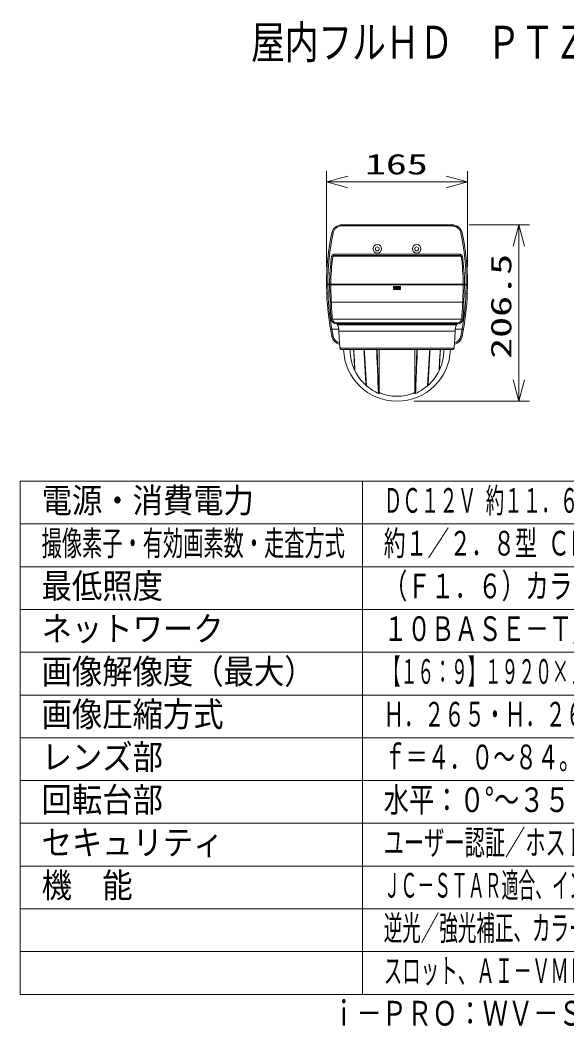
# Model space of a CAD drawing. Units: millimetres on the paper. Extents: x -62 to 65, y -59 to 59.
# Drawn here: x -62.5 to 1.4, y -59 to 59.3 of the extents above; entities that cross this region are included whole.
import ezdxf
from ezdxf.enums import TextEntityAlignment as Align

# ---------------------------------------------------------------- set-up
doc = ezdxf.new("R2010")
doc.units = ezdxf.units.MM
doc.layers.add('0-0_MOJI1', color=7, linetype='Continuous')
doc.layers.add('0-5_相当品', color=4, linetype='Continuous')
for name, color, linetype, lineweight in [('0-1_GAIKEI', 4, 'Continuous', 9), ('0-2_SUNPO', 7, 'Continuous', 9), ('0-3_0', 7, 'Continuous', 9), ('0-4_WAKU', 4, 'Continuous', 9)]:
    doc.layers.add(name, color=color, linetype=linetype, lineweight=lineweight)
doc.styles.add('ＭＳ ゴシック', font='')
doc.styles.get('ＭＳ ゴシック').set_extended_font_data('MS Gothic')

# ---------------------------------------------------------------- blocks, each defined once
blk = doc.blocks.new('_Open30')
at = {"layer": '0-3_0'}
blk.add_line((0, 0), (-1, 0), dxfattribs=at)
blk.add_lwpolyline([(-1, 0.2679), (0, 0), (-1, -0.2679)], dxfattribs=at)

msp = doc.modelspace()

# ---------------------------------------------------------------- linework, layer by layer
at = {"layer": '0-1_GAIKEI', "color": 7}
for p, q in [((-24.887, 35.375), (-12.005, 35.375)), ((-11.034, 31.775), (-25.858, 31.775)), ((-10.196, 28.415), (-26.696, 28.415)), ((-26.696, 28.335), (-10.196, 28.335)), ((-26.661, 27.353), (-26.696, 28.335)), ((-26.196, 28.335), (-26.125, 26.303)), ((-10.696, 28.335), (-10.767, 26.303)), ((-10.23, 27.353), (-10.196, 28.335)), ((-11.276, 23.921), (-25.615, 23.921)), ((-25.041, 20.785), (-25.128, 20.935)), ((-11.85, 20.785), (-25.041, 20.785)), ((-11.85, 20.785), (-11.764, 20.935))]:
    msp.add_line(p, q, dxfattribs=at)
at = {"layer": '0-1_GAIKEI'}
for p, q in [((-24.887, 35.238), (-24.887, 35.375)), ((-24.887, 35.238), (-12.005, 35.238)), ((-12.005, 35.238), (-12.005, 35.375)), ((-10.934, 31.688), (-25.957, 31.688)), ((-25.858, 31.919), (-11.034, 31.919)), ((-25.858, 31.775), (-25.858, 31.919)), ((-11.034, 31.775), (-11.034, 31.919)), ((-26.576, 28.335), (-26.576, 28.415)), ((-26.546, 28.415), (-26.546, 28.453)), ((-26.346, 28.415), (-26.345, 28.453)), ((-26.125, 28.335), (-26.125, 28.415)), ((-26.076, 28.335), (-26.076, 28.415)), ((-19.046, 28.415), (-19.046, 28.335)), ((-18.846, 28.335), (-18.846, 28.415)), ((-18.046, 28.335), (-18.046, 28.415)), ((-17.846, 28.415), (-17.846, 28.335)), ((-10.816, 28.335), (-10.816, 28.415)), ((-10.766, 28.335), (-10.766, 28.415)), ((-10.546, 28.453), (-10.546, 28.415)), ((-10.346, 28.453), (-10.346, 28.415)), ((-10.316, 28.335), (-10.316, 28.415)), ((-26.511, 27.351), (-26.546, 28.335)), ((-26.275, 26.305), (-26.346, 28.335)), ((-18.046, 28.135), (-18.846, 28.135)), ((-18.046, 28.035), (-18.846, 28.035)), ((-18.046, 27.935), (-18.846, 27.935)), ((-18.046, 27.835), (-18.846, 27.835)), ((-18.046, 28.135), (-18.046, 28.085)), ((-18.046, 28.035), (-18.046, 27.985)), ((-18.046, 27.935), (-18.046, 27.885)), ((-18.046, 27.835), (-18.046, 27.785)), ((-10.617, 26.305), (-10.546, 28.335)), ((-10.38, 27.351), (-10.346, 28.335)), ((-10.767, 26.303), (-26.125, 26.303)), ((-25.99, 24.32), (-10.902, 24.32)), ((-25.615, 23.921), (-25.615, 23.921)), ((-25.542, 23.894), (-25.542, 23.772)), ((-25.449, 23.772), (-25.542, 23.772)), ((-25.465, 23.807), (-11.426, 23.807)), ((-25.405, 23.672), (-11.486, 23.672)), ((-11.442, 23.772), (-11.35, 23.772)), ((-11.35, 23.772), (-11.35, 23.894)), ((-26.069, 23.168), (-25.26, 23.168)), ((-25.238, 22.936), (-11.653, 22.936)), ((-11.632, 23.168), (-10.823, 23.168)), ((-11.764, 20.935), (-25.128, 20.935)), ((-23.91, 20.353), (-23.937, 20.785)), ((-23.494, 20.361), (-23.517, 20.785)), ((-23.499, 20.785), (-23.475, 20.36)), ((-23.475, 20.36), (-23.494, 20.361)), ((-23.493, 20.358), (-23.494, 20.361)), ((-23.475, 20.358), (-23.493, 20.358)), ((-23.493, 20.353), (-23.493, 20.358)), ((-23.475, 20.36), (-23.475, 20.357)), ((-23.475, 20.357), (-23.475, 20.355)), ((-22.311, 20.785), (-22.292, 20.459)), ((-22.299, 20.785), (-22.275, 20.361)), ((-22.292, 20.459), (-22.275, 20.361)), ((-22.275, 20.361), (-22.074, 16.873)), ((-22.245, 20.361), (-22.275, 20.361)), ((-22.269, 20.785), (-22.244, 20.355)), ((-22.025, 16.545), (-22.244, 20.355)), ((-20.804, 20.355), (-20.804, 20.359)), ((-20.754, 20.357), (-20.754, 20.361)), ((-20.544, 15.755), (-20.544, 20.414)), ((-16.347, 15.755), (-16.347, 20.414)), ((-16.346, 15.706), (-16.346, 20.785)), ((-14.866, 16.545), (-14.647, 20.355)), ((-14.617, 20.361), (-14.817, 16.873)), ((-14.605, 20.355), (-14.811, 16.779)), ((-14.622, 20.785), (-14.647, 20.355)), ((-14.647, 20.361), (-14.617, 20.361)), ((-14.617, 20.361), (-14.592, 20.785)), ((-14.58, 20.785), (-14.599, 20.459)), ((-13.416, 20.36), (-13.393, 20.785)), ((-13.416, 20.36), (-13.398, 20.361)), ((-13.416, 20.357), (-13.416, 20.36)), ((-13.416, 20.358), (-13.398, 20.358)), ((-13.416, 20.355), (-13.416, 20.357)), ((-13.374, 20.785), (-13.398, 20.361)), ((-13.398, 20.361), (-13.398, 20.358)), ((-13.398, 20.358), (-13.398, 20.353)), ((-12.981, 20.353), (-12.954, 20.785)), ((-23.362, 18.317), (-23.381, 18.317)), ((-13.529, 18.317), (-13.51, 18.317)), ((-22.081, 16.779), (-22.072, 16.625)), ((-22.074, 16.873), (-22.067, 16.754)), ((-22.072, 16.625), (-22.069, 16.583)), ((-22.069, 16.583), (-22.065, 16.714)), ((-22.069, 16.583), (-22.027, 16.583)), ((-22.067, 16.754), (-22.065, 16.714)), ((-22.033, 16.685), (-22.065, 16.714)), ((-22.033, 16.685), (-22.029, 16.612)), ((-14.864, 16.583), (-14.822, 16.583)), ((-14.858, 16.685), (-14.862, 16.612)), ((-14.827, 16.714), (-14.858, 16.685)), ((-14.824, 16.754), (-14.827, 16.714)), ((-14.827, 16.714), (-14.822, 16.583)), ((-14.817, 16.873), (-14.824, 16.754)), ((-14.82, 16.625), (-14.822, 16.583)), ((-14.811, 16.779), (-14.82, 16.625)), ((-20.546, 15.706), (-20.544, 15.755)), ((-16.346, 15.706), (-16.347, 15.755)), ((-16.346, 15.706), (-16.327, 15.675))]:
    msp.add_line(p, q, dxfattribs=at)
for points in [[(-25.915, 34.401), (-25.898, 34.471), (-25.876, 34.539), (-25.844, 34.619), (-25.805, 34.697), (-25.76, 34.77), (-25.709, 34.84), (-25.653, 34.905), (-25.594, 34.963), (-25.532, 35.016), (-25.465, 35.064), (-25.395, 35.107), (-25.321, 35.144), (-25.245, 35.175), (-25.167, 35.2), (-25.097, 35.217), (-25.027, 35.229), (-24.957, 35.236), (-24.887, 35.238)], [(-12.005, 35.238), (-11.933, 35.236), (-11.861, 35.228), (-11.791, 35.216), (-11.721, 35.199), (-11.652, 35.177), (-11.586, 35.151), (-11.505, 35.111), (-11.428, 35.065), (-11.355, 35.012), (-11.287, 34.954), (-11.224, 34.89), (-11.167, 34.82), (-11.116, 34.746), (-11.071, 34.668), (-11.041, 34.603), (-11.014, 34.536), (-10.993, 34.469), (-10.977, 34.401)], [(-18.046, 28.085), (-18.846, 28.085), (-18.846, 28.135)], [(-18.046, 27.985), (-18.846, 27.985), (-18.846, 28.035)], [(-18.046, 27.885), (-18.846, 27.885), (-18.846, 27.935)], [(-18.046, 27.785), (-18.846, 27.785), (-18.846, 27.835)], [(-26.216, 23.148), (-26.216, 23.148), (-26.216, 23.148), (-26.216, 23.148), (-26.215, 23.148), (-26.213, 23.148), (-26.187, 23.15), (-26.153, 23.155), (-26.069, 23.168)], [(-10.823, 23.168), (-10.737, 23.155), (-10.702, 23.15), (-10.68, 23.148), (-10.676, 23.148), (-10.675, 23.148), (-10.675, 23.148), (-10.675, 23.149), (-10.675, 23.149)], [(-22.292, 20.459), (-22.286, 20.355), (-22.081, 16.779)], [(-20.827, 20.785), (-20.82, 20.691), (-20.81, 20.502), (-20.804, 20.359)], [(-20.612, 15.66), (-20.614, 15.693), (-20.642, 16.247), (-20.676, 16.96), (-20.696, 17.395), (-20.744, 18.597), (-20.789, 19.879), (-20.801, 20.236), (-20.804, 20.355)], [(-20.777, 20.785), (-20.772, 20.719), (-20.76, 20.505), (-20.754, 20.361)], [(-20.565, 15.675), (-20.577, 15.927), (-20.599, 16.379), (-20.642, 17.318), (-20.689, 18.467), (-20.709, 18.994), (-20.743, 20.008), (-20.754, 20.357)], [(-20.565, 15.675), (-20.546, 15.706), (-20.546, 20.785)], [(-20.544, 20.785), (-20.544, 20.513), (-20.544, 20.414)], [(-16.347, 20.785), (-16.347, 20.513), (-16.347, 20.414)], [(-16.137, 20.357), (-16.14, 20.26), (-16.149, 19.969), (-16.169, 19.386), (-16.206, 18.358), (-16.257, 17.143), (-16.295, 16.327), (-16.327, 15.675)], [(-16.087, 20.355), (-16.09, 20.249), (-16.101, 19.929), (-16.148, 18.575), (-16.202, 17.265), (-16.227, 16.712), (-16.262, 16.005), (-16.279, 15.66)], [(-16.137, 20.361), (-16.132, 20.505), (-16.124, 20.648), (-16.114, 20.785)], [(-16.087, 20.359), (-16.082, 20.502), (-16.074, 20.644), (-16.064, 20.785)], [(-14.617, 20.361), (-14.599, 20.459), (-14.605, 20.355)], [(-20.314, 15.66), (-20.445, 15.667), (-20.517, 15.669), (-20.559, 15.668), (-20.57, 15.668)], [(-20.374, 15.684), (-20.458, 15.687), (-20.518, 15.687), (-20.554, 15.684), (-20.56, 15.682)], [(-20.546, 15.71), (-20.545, 15.711), (-20.544, 15.712), (-20.536, 15.715), (-20.522, 15.717), (-20.48, 15.719), (-20.46, 15.719)], [(-16.331, 15.682), (-16.338, 15.684), (-16.361, 15.687), (-16.413, 15.687), (-16.517, 15.684)], [(-16.346, 15.71), (-16.346, 15.711), (-16.348, 15.712), (-16.356, 15.715), (-16.369, 15.717), (-16.412, 15.719), (-16.432, 15.719)]]:
    msp.add_lwpolyline(points, dxfattribs=at)
for centre, radius in [((-20.746, 32.55), 0.5), ((-20.746, 32.55), 0.225), ((-16.146, 32.55), 0.5), ((-16.146, 32.55), 0.225)]:
    msp.add_circle(centre, radius, dxfattribs=at)
at = {"layer": '0-1_GAIKEI', "color": 7}
for centre, radius, start, end in [((3.304, 28.283), 30, 168.1952, 179.74818), ((-24.887, 34.175), 1.2, 90, 168.19536), ((-12.005, 34.175), 1.2, 11.80464, 90), ((-40.195, 28.283), 30, 0.25182, 11.80481), ((3.799, 27.873), 30, 172.69372, 178.96389), ((-25.858, 31.675), 0.1, 90, 172.69372), ((-40.691, 27.873), 30, 1.03611, 7.30627), ((3.32, 28.4), 30, 182, 191.66776), ((-40.212, 28.4), 30, 348.33224, 358), ((3.857, 27.35), 30, 182, 185.79798), ((-40.748, 27.35), 30, 354.20202, 358), ((-25.542, 24.365), 0.45, 185.79798, 260.65593), ((-25.647, 23.724), 0.2, 24.52371, 80.65593), ((-34.044, 19.893), 9.429, 23.62365, 24.5237), ((-27.237, 22.87), 2, 1.89551, 23.62365), ((-9.654, 22.87), 2, 156.37635, 178.10449), ((-2.847, 19.893), 9.429, 155.47629, 156.37635), ((-11.244, 23.724), 0.2, 99.34407, 155.47629), ((-11.35, 24.365), 0.45, 279.34407, 354.20202), ((19.737, 24.425), 45, 181.89551, 184.44751), ((-56.628, 24.425), 45, 355.55249, 358.10449), ((-24.885, 22.575), 1.2, 191.66776, 256.63881), ((-12.007, 22.575), 1.2, 283.36119, 348.33224), ((-18.446, 20.985), 6.25, 181.83378, 358.16622)]:
    msp.add_arc(centre, radius, start, end, dxfattribs=at)
at = {"layer": '0-1_GAIKEI'}
for centre, radius, start, end in [((3.414, 28.283), 29.96, 168.21705, 179.67437), ((-40.306, 28.283), 29.96, 0.32558, 11.78297), ((3.688, 27.874), 30.038, 172.68015, 178.89432), ((-25.858, 31.669), 0.25, 90, 172.62175), ((-11.033, 31.669), 0.25, 7.37692, 90), ((-40.579, 27.874), 30.039, 1.1057, 7.31985), ((3.283, 28.39), 29.812, 181.99662, 190.08747), ((-40.174, 28.39), 29.812, 349.91252, 358.00338), ((3.858, 27.357), 30.151, 182.00007, 185.79791), ((-40.749, 27.357), 30.151, 354.20208, 357.99994), ((-25.542, 24.372), 0.6, 185.80331, 270), ((-11.35, 24.372), 0.6, 270, 354.19793), ((4.356, 28.587), 30.904, 190.09852, 191.63127), ((-41.248, 28.587), 30.904, 348.36873, 349.90147), ((-24.883, 22.568), 1.051, 191.61843, 254.06343), ((-12.008, 22.568), 1.051, 285.9373, 348.38094), ((-18.446, 20.688), 5.475, 183.50389, 205.65325), ((1626.399, 110.19), 1652.336, 183.11671, 183.1874), ((1597.312, 109.019), 1623.21, 183.13119, 183.20476), ((-1634.25, 109.021), 1623.257, 356.79529, 356.86881), ((-18.446, 20.688), 5.475, 334.34674, 356.4961), ((-1663.166, 110.184), 1652.212, 356.8126, 356.88329), ((-18.446, 20.688), 5.475, 206.1628, 228.55759), ((-18.446, 20.688), 5.475, 311.4424, 333.8372), ((-18.443, 20.69), 5.479, 229.17373, 229.89767), ((-18.449, 20.684), 5.47, 229.89908, 230.85925), ((-18.446, 20.686), 5.473, 230.85334, 246.68782), ((-20.597, 15.695), 0.0383, 246.68665, 328.29399), ((-18.446, 20.513), 5.2, 246.20187, 293.79798), ((-16.294, 15.695), 0.0383, 211.70652, 293.31228), ((-18.445, 20.686), 5.473, 293.3122, 309.14687), ((-18.442, 20.684), 5.47, 309.14096, 310.10118), ((-18.448, 20.69), 5.479, 310.10259, 310.82628)]:
    msp.add_arc(centre, radius, start, end, dxfattribs=at)
for centre, major_axis, ratio, start_param, end_param in [((-25.915, 34.39), (0.147, -0.031), 0.072783, 1.5860069, 3.1415927), ((-10.977, 34.39), (0.147, 0.031), 0.072783, 6.2831853, 7.8387712), ((-26.106, 31.707), (0.149, -0.019), 0.040265, 4.7175488, 6.2831853), ((-10.786, 31.707), (0.149, 0.019), 0.040265, 3.1415927, 4.7072292), ((-26.511, 27.358), (0.15, 0.005), 0.043037, 3.1415927, 4.7108861), ((-10.38, 27.358), (0.15, -0.005), 0.043037, 4.7138919, 6.2831853), ((-26.275, 26.298), (0.15, 0.005), 0.043037, 6.2831853, 7.8524787), ((-10.617, 26.298), (0.15, -0.005), 0.043037, 1.5722992, 3.1415927), ((-26.139, 24.305), (0.149, 0.015), 0.042844, 0, 1.566446), ((-10.753, 24.305), (0.149, -0.015), 0.042843, 1.5751448, 3.1415927), ((-25.913, 22.363), (0.147, 0.03), 0.041135, 3.1415927, 4.7038798), ((-10.979, 22.363), (0.147, -0.03), 0.041135, 4.7209024, 6.2831853)]:
    msp.add_ellipse(centre, major_axis=major_axis, ratio=ratio, start_param=start_param, end_param=end_param, dxfattribs=at)
at = {"layer": '0-1_GAIKEI', "color": 7}
msp.add_ellipse((-11.034, 31.675), major_axis=(0, -0.1), ratio=0.999999, start_param=1.6983148, end_param=3.1415927, dxfattribs=at)
at = {"layer": '0-2_SUNPO'}
for p, q in [((-26.696, 30.415), (-26.696, 41.625)), ((-10.196, 30.415), (-10.196, 41.625)), ((-24.196, 40.375), (-12.696, 40.375)), ((-10.005, 35.375), (-2.946, 35.375)), ((-4.196, 17.235), (-4.196, 32.875)), ((-16.446, 14.735), (-2.946, 14.735))]:
    msp.add_line(p, q, dxfattribs=at)
at = {"layer": '0-4_WAKU', "color": 3}
for p, q in [((-62.5, -54.618), (-62.5, 5.382)), ((-62.5, 5.382), (62.5, 5.382)), ((-22.5, -54.618), (-22.5, 5.382)), ((-62.5, -54.618), (62.5, -54.618))]:
    msp.add_line(p, q, dxfattribs=at)
at = {"layer": '0-4_WAKU'}
for p, q in [((-62.5, 0.382), (62.5, 0.382)), ((-62.5, -4.618), (62.5, -4.618)), ((-62.5, -9.618), (62.5, -9.618)), ((62.5, -14.618), (-62.5, -14.618)), ((62.5, -19.618), (-62.5, -19.618)), ((62.5, -24.618), (-62.5, -24.618)), ((-62.5, -29.618), (62.5, -29.618)), ((-62.5, -34.618), (62.5, -34.618)), ((-62.5, -39.618), (62.5, -39.618)), ((-62.5, -44.618), (62.5, -44.618)), ((-62.5, -49.618), (62.5, -49.618))]:
    msp.add_line(p, q, dxfattribs=at)

# ---------------------------------------------------------------- block references
at = {"layer": '0-2_SUNPO', "xscale": 2.5, "yscale": 2.5}
for p, rotation in [((-26.696, 40.375), 180), ((-4.196, 35.375), 90.00048), ((-4.196, 14.735), 270.00048)]:
    msp.add_blockref('_Open30', p, dxfattribs=dict(at, rotation=rotation))
msp.add_blockref('_Open30', (-10.196, 40.375), dxfattribs=at)

# ---------------------------------------------------------------- texts
at = {"layer": '0-0_MOJI1', "style": 'ＭＳ ゴシック'}
for s, height, width, p in [('屋内フルＨＤ\u3000ＰＴＺ\u3000ＡＩカメラ（壁取付金具付）', 3.849, 0.75, (-35.5, 53.642)), ('電源・消費電力', 2.889, 0.9, (-60, 0.827)), ('ＤＣ１２Ｖ 約１１．６Ｗ、ＰｏＥ（ＩＥＥＥ８０２．３ａｆ準拠）約１２．９５Ｗ', 2.889, 0.55, (-20, 0.827)), ('撮像素子・有効画素数・走査方式', 2.889, 0.6, (-60, -4.173)), ('約１／２．８型 ＣＭＯＳセンサー・約２１０万画素・プログレッシブ', 2.886, 0.65, (-20, -4.173)), ('最低照度', 2.889, 0.9, (-60, -9.173)), ('（Ｆ１．６）カラー：０．００１ｌｘ、白黒：０．０００４ｌｘ', 2.889, 0.7, (-20, -9.173)), ('ネットワーク', 2.889, 0.9, (-60, -14.173)), ('１０ＢＡＳＥ－Ｔ／１００ＢＡＳＥ－ＴＸ、ＲＪ４５コネクター', 2.889, 0.7, (-20, -14.173)), ('画像解像度（最大）', 2.889, 0.9, (-60, -19.173)), ('【１６：９】１９２０×１０８０（６０ｆｐｓ）【４：３】１２８０×９６０（３０ｆｐｓ）', 2.886, 0.5, (-20, -19.173)), ('画像圧縮方式', 2.889, 0.9, (-60, -24.173)), ('Ｈ．２６５・Ｈ．２６４、ＪＰＥＧ\u3000※独立に４ストリーム分の配信設定可能', 2.889, 0.6, (-20, -24.173)), ('レンズ部', 2.889, 0.9, (-60, -29.173)), ('ｆ＝４．０～８４。６ｍｍ（２１倍、電動ズーム／電動フォーカス）', 2.889, 0.65, (-20, -29.173)), ('回転台部', 2.889, 0.9, (-60, -34.173)), ('水平：０°～３５０°／垂直：－３０°～９０°（水平～真下）', 2.886, 0.75, (-20, -34.173)), ('セキュリティ', 2.889, 0.9, (-60, -39.173)), ('ユーザー認証／ホスト認証／ＨＴＴＰＳ、ＦＩＰＳ１４０－２ｌｅｖｅｌ３', 2.889, 0.6, (-20, -39.173)), ('機\u3000能', 2.889, 0.9, (-60, -44.173)), ('ＪＣ－ＳＴＡＲ適合、インテリジェントオート、スーパーダイナミック、スマートコーディング、', 2.886, 0.5, (-20, -44.173)), ('逆光／強光補正、カラー／白黒切換、動作検知、妨害検知、音検知、ＭｉｃｒｏＳＤ', 2.889, 0.55, (-20, -49.173)), ('スロット、ＡＩ－ＶＭＤ、ＡＩプライバシーガード、顔アプリ、ＡＩマスク未着用検知', 2.886, 0.55, (-20, -54.173))]:
    msp.add_text(s, height=height, dxfattribs=dict(at, width=width)).set_placement(p, align=Align.BOTTOM_LEFT)
at = {"layer": '0-2_SUNPO', "style": 'ＭＳ ゴシック', "width": 1.5}
msp.add_text('165', height=2.405, dxfattribs=at).set_placement((-22.196, 40.538), align=Align.BOTTOM_LEFT)
msp.add_text('206.5', height=2.405, rotation=90, dxfattribs=at).set_placement((-4.358, 19.698), align=Align.BOTTOM_LEFT)
at = {"layer": '0-5_相当品', "style": 'ＭＳ ゴシック', "width": 0.75}
msp.add_text('ｉ－ＰＲＯ：ＷＶ－Ｓ６１３０１－Ｚ２＋ＷＶ－ＱＷＤ１００Ｇ－Ｗ', height=2.886, dxfattribs=at).set_placement((-26.14, -59.137), align=Align.BOTTOM_LEFT)

doc.saveas('drawing.dxf')
